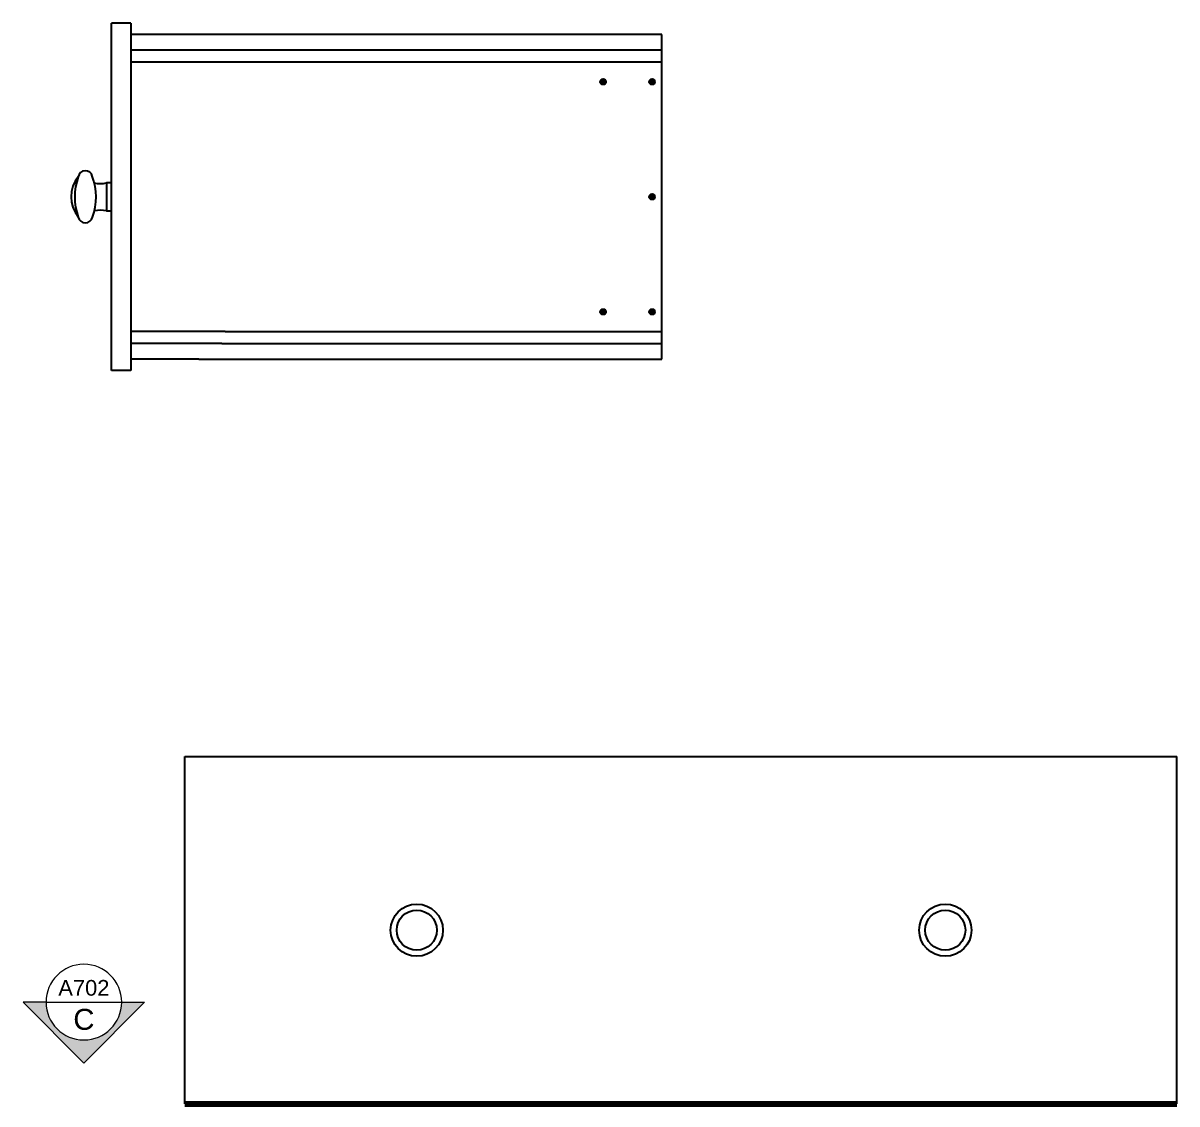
# Model space of a CAD drawing. Header units: centimetres. Extents: x 238 to 3561, y 129 to 1268.
# Drawn here: x 1957.1 to 2074.9, y 468.5 to 578.9 of the extents above; entities that cross this region are included whole.
import ezdxf
from ezdxf.enums import TextEntityAlignment as Align

# ---------------------------------------------------------------- set-up
doc = ezdxf.new("R2010")
doc.units = ezdxf.units.CM
doc.header["$MEASUREMENT"] = 0
doc.layers.add('A-ANNO-SYMB', color=2, linetype='Continuous', lineweight=18)
doc.layers.add('A-FURN', color=8, linetype='Continuous')
doc.layers.add('viti e cerniere', color=3, linetype='Continuous')
doc.layers.get('0').off()
doc.styles.add('ARIAL', font='Arial.ttf')
doc.styles.get("Standard").update_dxf_attribs({"font": 'Arial.ttf'})

# ---------------------------------------------------------------- blocks, each defined once
blk = doc.blocks.new('SYMBOL')
at = {"layer": 'A-ANNO-SYMB', "linetype": 'Continuous', "lineweight": 20}
h = blk.add_hatch(color=256, dxfattribs=at)
h.dxf.hatch_style = 1
h.paths.add_polyline_path([(11.2063, 4.9481), (11.316, 4.9481, -1), (11.678, 4.9481), (11.7877, 4.9481), (11.497, 5.2405)])
at = {"linetype": 'Continuous', "lineweight": 20}
blk.add_line((11.316, 4.9481), (11.678, 4.9481), dxfattribs=at)
at = {"layer": 'A-ANNO-SYMB', "linetype": 'Continuous', "lineweight": 20}
for p, q in [((11.2063, 4.9481), (11.497, 5.2405)), ((11.7877, 4.9481), (11.497, 5.2405)), ((11.316, 4.9481), (11.2063, 4.9481)), ((11.678, 4.9481), (11.7877, 4.9481))]:
    blk.add_line(p, q, dxfattribs=at)
blk.add_circle((11.497, 4.9481), 0.181, dxfattribs=at)
for tag, p in [('TAVOLA', (11.497, 5.08)), ('SEZIONE', (11.497, 4.9181))]:
    blk.add_attdef(tag, text='', height=0.1, dxfattribs=at).set_placement(p, align=Align.TOP_CENTER)

msp = doc.modelspace()

# ---------------------------------------------------------------- linework, layer by layer
at = {"layer": 'A-FURN'}
for p, q in [((1966.08, 543.44), (1966.08, 578.94)), ((1968.08, 578.94), (1966.08, 578.94)), ((1968.08, 578.94), (1968.08, 543.44)), ((2022.32, 577.78), (1968.08, 577.78)), ((2022.32, 544.6), (2022.32, 577.78)), ((2022.32, 576.18), (1968.08, 576.18)), ((2022.32, 574.94), (1968.08, 574.94)), ((1977.69, 547.44), (1968.08, 547.44)), ((1977.69, 547.44), (2022.32, 547.44)), ((1977.37, 546.2), (1968.08, 546.2)), ((1977.37, 546.2), (2022.32, 546.2)), ((1975, 544.6), (1968.08, 544.6)), ((1975, 544.6), (2022.32, 544.6)), ((1968.08, 543.44), (1966.08, 543.44)), ((1973.59, 504.02), (2074.95, 504.02)), ((1973.59, 468.52), (1973.59, 504.02)), ((2074.95, 468.52), (2074.95, 504.02))]:
    msp.add_line(p, q, dxfattribs=at)
at = {"layer": 'A-FURN', "linetype": 'ByBlock', "lineweight": 100}
msp.add_line((1973.59, 468.52), (2074.95, 468.52), dxfattribs=at)
at = {"layer": 'A-FURN'}
msp.add_lwpolyline([(1966.08, 562.63), (1965.57, 562.63), (1965.57, 559.75), (1966.08, 559.75)], close=True, dxfattribs=at)
for centre, radius in [((1997.28, 486.27), 2.67), ((1997.28, 486.27), 2.05), ((2051.28, 486.27), 2.67), ((2051.28, 486.27), 2.05)]:
    msp.add_circle(centre, radius, dxfattribs=at)
for centre, radius, start, end in [((1963.42, 563.13), 0.729, 12.209, 171.6083), ((1965.18, 561.19), 3.22, 140.4429, 219.304), ((1968.28, 561.17), 5.95, 159.6754, 200.1979), ((1968.28, 561.17), 5.95, 159.7825, 200.1979), ((1958.57, 561.17), 5.95, 339.8021, 20.8156), ((1964.95, 564.69), 2.15, 253.4478, 286.5522), ((1963.42, 559.28), 0.747, 192.1469, 347.8531), ((1964.96, 557.68), 2.15, 73.4478, 106.5522)]:
    msp.add_arc(centre, radius, start, end, dxfattribs=at)
at = {"layer": 'viti e cerniere'}
for p, q in [((2016.12, 572.89), (2016.12, 572.99)), ((2016.12, 572.99), (2016.27, 572.99)), ((2016.27, 573.14), (2016.37, 573.14)), ((2016.27, 572.99), (2016.27, 573.14)), ((2016.27, 572.99), (2016.37, 572.89)), ((2016.27, 572.89), (2016.37, 572.99)), ((2016.37, 573.14), (2016.37, 572.99)), ((2016.37, 572.99), (2016.52, 572.99)), ((2016.52, 572.99), (2016.52, 572.89)), ((2021.12, 572.89), (2021.12, 572.99)), ((2021.12, 572.99), (2021.27, 572.99)), ((2021.27, 573.14), (2021.37, 573.14)), ((2021.27, 572.99), (2021.27, 573.14)), ((2021.27, 572.99), (2021.37, 572.89)), ((2021.27, 572.89), (2021.37, 572.99)), ((2021.37, 573.14), (2021.37, 572.99)), ((2021.37, 572.99), (2021.52, 572.99)), ((2021.52, 572.99), (2021.52, 572.89)), ((2016.27, 572.89), (2016.12, 572.89)), ((2016.27, 572.74), (2016.27, 572.89)), ((2016.37, 572.74), (2016.27, 572.74)), ((2016.37, 572.89), (2016.37, 572.74)), ((2016.52, 572.89), (2016.37, 572.89)), ((2021.27, 572.89), (2021.12, 572.89)), ((2021.27, 572.74), (2021.27, 572.89)), ((2021.37, 572.74), (2021.27, 572.74)), ((2021.37, 572.89), (2021.37, 572.74)), ((2021.52, 572.89), (2021.37, 572.89)), ((2021.12, 561.14), (2021.12, 561.24)), ((2021.12, 561.24), (2021.27, 561.24)), ((2021.27, 561.39), (2021.37, 561.39)), ((2021.27, 561.24), (2021.27, 561.39)), ((2021.27, 561.24), (2021.37, 561.14)), ((2021.27, 561.14), (2021.37, 561.24)), ((2021.37, 561.39), (2021.37, 561.24)), ((2021.37, 561.24), (2021.52, 561.24)), ((2021.52, 561.24), (2021.52, 561.14)), ((2021.27, 561.14), (2021.12, 561.14)), ((2021.27, 560.99), (2021.27, 561.14)), ((2021.37, 560.99), (2021.27, 560.99)), ((2021.37, 561.14), (2021.37, 560.99)), ((2021.52, 561.14), (2021.37, 561.14)), ((2016.12, 549.39), (2016.12, 549.49)), ((2016.12, 549.49), (2016.27, 549.49)), ((2016.27, 549.39), (2016.12, 549.39)), ((2016.27, 549.64), (2016.37, 549.64)), ((2016.27, 549.49), (2016.27, 549.64)), ((2016.27, 549.49), (2016.37, 549.39)), ((2016.27, 549.39), (2016.37, 549.49)), ((2016.27, 549.24), (2016.27, 549.39)), ((2016.37, 549.64), (2016.37, 549.49)), ((2016.37, 549.49), (2016.52, 549.49)), ((2016.37, 549.39), (2016.37, 549.24)), ((2016.52, 549.39), (2016.37, 549.39)), ((2016.52, 549.49), (2016.52, 549.39)), ((2021.12, 549.39), (2021.12, 549.49)), ((2021.12, 549.49), (2021.27, 549.49)), ((2021.27, 549.39), (2021.12, 549.39)), ((2021.27, 549.64), (2021.37, 549.64)), ((2021.27, 549.49), (2021.27, 549.64)), ((2021.27, 549.49), (2021.37, 549.39)), ((2021.27, 549.39), (2021.37, 549.49)), ((2021.27, 549.24), (2021.27, 549.39)), ((2021.37, 549.64), (2021.37, 549.49)), ((2021.37, 549.49), (2021.52, 549.49)), ((2021.37, 549.39), (2021.37, 549.24)), ((2021.52, 549.39), (2021.37, 549.39)), ((2021.52, 549.49), (2021.52, 549.39)), ((2016.37, 549.24), (2016.27, 549.24)), ((2021.37, 549.24), (2021.27, 549.24))]:
    msp.add_line(p, q, dxfattribs=at)
for centre in [(2016.32, 572.94), (2021.32, 572.94), (2021.32, 561.19), (2016.32, 549.44), (2021.32, 549.44)]:
    msp.add_circle(centre, 0.288, dxfattribs=at)

# ---------------------------------------------------------------- block references
at = {"layer": 'A-ANNO-SYMB', "linetype": 'Continuous', "lineweight": 20}
ref = msp.add_blockref('SYMBOL', (1717.69, 584.61), dxfattribs=dict(at, xscale=-21.36011071980721, yscale=21.36011071980721, zscale=21.36011071980721, rotation=180))
ref.add_attrib('SEZIONE', 'C', dxfattribs={"layer": '0', "linetype": 'Continuous', "lineweight": 20, "height": 2.14, "style": 'ARIAL'}).set_placement((1963.27, 478.23), align=Align.TOP_CENTER)
ref.add_attrib('TAVOLA', 'A702', dxfattribs={"layer": '0', "linetype": 'Continuous', "lineweight": 20, "height": 1.602, "style": 'ARIAL'}).set_placement((1963.27, 481.18), align=Align.TOP_CENTER)

doc.saveas('drawing.dxf')
